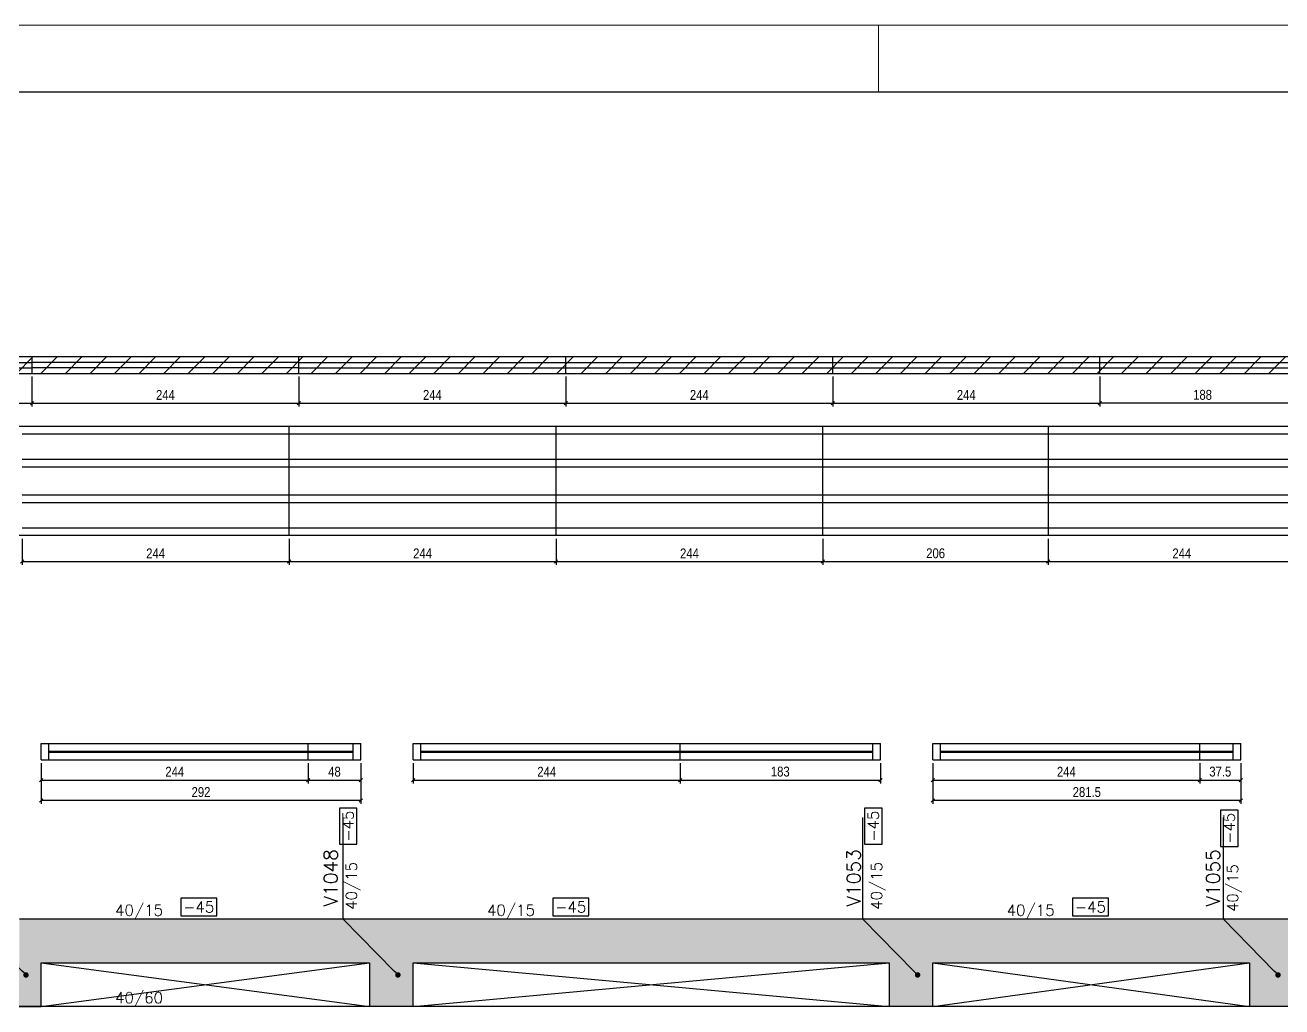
# Model space of a CAD drawing. Extents: x 1860 to 8661, y -614 to 3008.
# Drawn here: x 3371 to 4520, y 2110 to 3008 of the extents above; entities that cross this region are included whole.
import ezdxf
from ezdxf import colors
from ezdxf.entities.mleader import LeaderData, LeaderLine
from ezdxf.enums import TextEntityAlignment as Align
from ezdxf.math import Vec2, Vec3

# ---------------------------------------------------------------- set-up
doc = ezdxf.new("R2010")
doc.units = 0
for name, color, linetype in [('COTA', 241, 'Continuous'), ('F-AUX-RED', 1, 'Continuous'), ('F-VIGAS', 3, 'Continuous'), ('F-VIGAS-DIM', 2, 'Continuous'), ('F-VIGAS-NOME', 4, 'Continuous'), ('F-VÃO', 1, 'Continuous'), ('Painéis', 200, 'Continuous'), ('SARR_2.2x7', 40, 'Continuous')]:
    doc.layers.add(name, color=color, linetype=linetype)
doc.layers.add('F-DESNIVEL-5', color=7, linetype='Continuous', true_color=0xadd6ff)
doc.layers.add('FOLHA', color=255, linetype='Continuous', lineweight=5)
doc.layers.add('Hachura', color=251, linetype='Continuous', lineweight=9)
doc.styles.add('COTA TECNICA-50', font='techl___.ttf', dxfattribs={"height": 9})
doc.styles.add('MCP', font='romans.shx')
doc.styles.get("Standard").update_dxf_attribs({"font": 'arial.ttf'})
doc.dimstyles.new('COTA PAINEL-50', dxfattribs={"dimtxt": 9, "dimasz": 3, "dimexe": 3, "dimexo": 3, "dimgap": 3, "dimtad": 1, "dimdec": 1, "dimzin": 12, "dimdsep": 46, "dimtxsty": 'COTA TECNICA-50', "dimblk1": 'OBLIQUE', "dimblk2": 'OBLIQUE', "dimsah": 1, "dimcen": 0.9, "dimclrd": 4, "dimclre": 4, "dimclrt": 240, "dimadec": 1, "dimazin": 3, "dimtfac": 1, "dimtdec": 1, "dimtmove": 0, "dimatfit": 3, "dimfxl": 1, "dimtolj": 1, "dimtzin": 12, "dimarcsym": 0})

# ---------------------------------------------------------------- blocks, each defined once
blk = doc.blocks.new('*U32')
at = {"layer": 'F-VIGAS-DIM', "color": 1}
blk.add_lwpolyline([(0, 0), (33, 0), (33, 16), (0, 16)], close=True, dxfattribs=at)
at = {"layer": 'F-VIGAS-DIM', "style": 'MCP'}
blk.add_attdef('DIM', text='', height=10, dxfattribs=at).set_placement((16.5, 8), align=Align.MIDDLE_CENTER)
blk = doc.blocks.new('*U44')
at = {"layer": 'F-VIGAS-DIM', "color": 1}
blk.add_lwpolyline([(0, 0), (33, 0), (33, 16), (0, 16)], close=True, dxfattribs=at)
at = {"layer": 'F-VIGAS-DIM', "style": 'MCP'}
blk.add_attdef('DIM', text='', height=10, dxfattribs=at).set_placement((16.5, 8), align=Align.MIDDLE_CENTER)
blk = doc.blocks.new('*U45')
at = {"layer": 'F-VIGAS-DIM', "color": 1}
blk.add_lwpolyline([(0, 0), (33, 0), (33, 16), (0, 16)], close=True, dxfattribs=at)
at = {"layer": 'F-VIGAS-DIM', "style": 'MCP'}
blk.add_attdef('DIM', text='', height=10, dxfattribs=at).set_placement((16.5, 8), align=Align.MIDDLE_CENTER)
blk = doc.blocks.new('*U46')
at = {"layer": 'F-VIGAS-DIM', "color": 1}
blk.add_lwpolyline([(0, 0), (33, 0), (33, 16), (0, 16)], close=True, dxfattribs=at)
at = {"layer": 'F-VIGAS-DIM', "style": 'MCP'}
blk.add_attdef('DIM', text='', height=10, dxfattribs=at).set_placement((16.5, 8), align=Align.MIDDLE_CENTER)
blk = doc.blocks.new('*U47')
at = {"layer": 'F-VIGAS-DIM', "color": 1}
blk.add_lwpolyline([(0, 0), (33, 0), (33, 16), (0, 16)], close=True, dxfattribs=at)
at = {"layer": 'F-VIGAS-DIM', "style": 'MCP'}
blk.add_attdef('DIM', text='', height=10, dxfattribs=at).set_placement((16.5, 8), align=Align.MIDDLE_CENTER)
blk = doc.blocks.new('*U50')
at = {"layer": 'F-VIGAS-DIM', "color": 1}
blk.add_lwpolyline([(0, 0), (33, 0), (33, 16), (0, 16)], close=True, dxfattribs=at)
at = {"layer": 'F-VIGAS-DIM', "style": 'MCP'}
blk.add_attdef('DIM', text='', height=10, dxfattribs=at).set_placement((16.5, 8), align=Align.MIDDLE_CENTER)
blk = doc.blocks.new('_Dot')
at = {"color": 0, "linetype": 'ByBlock', "lineweight": -2}
blk.add_line((-0.5, 0), (-1, 0), dxfattribs=at)
at = {"color": 0, "linetype": 'ByBlock', "const_width": 0.5}
blk.add_lwpolyline([(-0.25, 0, 1), (0.25, 0, 1)], format="xyb", close=True, dxfattribs=at)
blk = doc.blocks.new('_Oblique')
at = {"color": 0, "linetype": 'ByBlock', "lineweight": -2}
blk.add_line((-0.5, -0.5), (0.5, 0.5), dxfattribs=at)
blk = doc.blocks.new('*D384')
at = {"layer": 'COTA', "color": 4, "lineweight": -2, "transparency": 16777216}
for p, q in [((3368.1, 2538.1), (3368.1, 2514.2)), ((3612.1, 2538.1), (3612.1, 2514.2)), ((3368.1, 2517.2), (3612.1, 2517.2))]:
    blk.add_line(p, q, dxfattribs=at)
at = {"layer": 'Defpoints', "color": 0, "transparency": 16777216}
for p in [(3368.1, 2541.1), (3612.1, 2541.1), (3612.1, 2517.2)]:
    blk.add_point(p, dxfattribs=at)
at = {"layer": 'COTA', "color": 4, "lineweight": -2, "transparency": 16777216, "xscale": 3, "yscale": 3, "zscale": 3, "rotation": 180}
blk.add_blockref('_Oblique', (3368.1, 2517.2), dxfattribs=at)
at = {"layer": 'COTA', "color": 4, "lineweight": -2, "transparency": 16777216, "xscale": 3, "yscale": 3, "zscale": 3}
blk.add_blockref('_Oblique', (3612.1, 2517.2), dxfattribs=at)
at = {"layer": 'COTA', "color": 240, "transparency": 16777216, "insert": (3490.1, 2524.7), "char_height": 9, "attachment_point": 5, "style": 'COTA TECNICA-50'}
blk.add_mtext('\\A1;244', dxfattribs=at)
blk = doc.blocks.new('*D385')
at = {"layer": 'COTA', "color": 4, "lineweight": -2, "transparency": 16777216}
for p, q in [((3612.1, 2538.1), (3612.1, 2514.2)), ((3856.1, 2538.1), (3856.1, 2514.2)), ((3612.1, 2517.2), (3856.1, 2517.2))]:
    blk.add_line(p, q, dxfattribs=at)
at = {"layer": 'Defpoints', "color": 0, "transparency": 16777216}
for p in [(3612.1, 2541.1), (3856.1, 2541.1), (3856.1, 2517.2)]:
    blk.add_point(p, dxfattribs=at)
at = {"layer": 'COTA', "color": 4, "lineweight": -2, "transparency": 16777216, "xscale": 3, "yscale": 3, "zscale": 3, "rotation": 180}
blk.add_blockref('_Oblique', (3612.1, 2517.2), dxfattribs=at)
at = {"layer": 'COTA', "color": 4, "lineweight": -2, "transparency": 16777216, "xscale": 3, "yscale": 3, "zscale": 3}
blk.add_blockref('_Oblique', (3856.1, 2517.2), dxfattribs=at)
at = {"layer": 'COTA', "color": 240, "transparency": 16777216, "insert": (3734.1, 2524.7), "char_height": 9, "attachment_point": 5, "style": 'COTA TECNICA-50'}
blk.add_mtext('\\A1;244', dxfattribs=at)
blk = doc.blocks.new('*D386')
at = {"layer": 'COTA', "color": 4, "lineweight": -2, "transparency": 16777216}
for p, q in [((3856.1, 2538.1), (3856.1, 2514.2)), ((4100.1, 2538.1), (4100.1, 2514.2)), ((3856.1, 2517.2), (4100.1, 2517.2))]:
    blk.add_line(p, q, dxfattribs=at)
at = {"layer": 'Defpoints', "color": 0, "transparency": 16777216}
for p in [(3856.1, 2541.1), (4100.1, 2541.1), (4100.1, 2517.2)]:
    blk.add_point(p, dxfattribs=at)
at = {"layer": 'COTA', "color": 4, "lineweight": -2, "transparency": 16777216, "xscale": 3, "yscale": 3, "zscale": 3, "rotation": 180}
blk.add_blockref('_Oblique', (3856.1, 2517.2), dxfattribs=at)
at = {"layer": 'COTA', "color": 4, "lineweight": -2, "transparency": 16777216, "xscale": 3, "yscale": 3, "zscale": 3}
blk.add_blockref('_Oblique', (4100.1, 2517.2), dxfattribs=at)
at = {"layer": 'COTA', "color": 240, "transparency": 16777216, "insert": (3978.1, 2524.7), "char_height": 9, "attachment_point": 5, "style": 'COTA TECNICA-50'}
blk.add_mtext('\\A1;244', dxfattribs=at)
blk = doc.blocks.new('*D387')
at = {"layer": 'COTA', "color": 4, "lineweight": -2, "transparency": 16777216}
for p, q in [((4100.1, 2538.1), (4100.1, 2514.2)), ((4306.1, 2538.1), (4306.1, 2514.2)), ((4100.1, 2517.2), (4306.1, 2517.2))]:
    blk.add_line(p, q, dxfattribs=at)
at = {"layer": 'Defpoints', "color": 0, "transparency": 16777216}
for p in [(4100.1, 2541.1), (4306.1, 2541.1), (4306.1, 2517.2)]:
    blk.add_point(p, dxfattribs=at)
at = {"layer": 'COTA', "color": 4, "lineweight": -2, "transparency": 16777216, "xscale": 3, "yscale": 3, "zscale": 3, "rotation": 180}
blk.add_blockref('_Oblique', (4100.1, 2517.2), dxfattribs=at)
at = {"layer": 'COTA', "color": 4, "lineweight": -2, "transparency": 16777216, "xscale": 3, "yscale": 3, "zscale": 3}
blk.add_blockref('_Oblique', (4306.1, 2517.2), dxfattribs=at)
at = {"layer": 'COTA', "color": 240, "transparency": 16777216, "insert": (4203.1, 2524.8), "char_height": 9, "attachment_point": 5, "style": 'COTA TECNICA-50'}
blk.add_mtext('\\A1;206', dxfattribs=at)
blk = doc.blocks.new('*D388')
at = {"layer": 'COTA', "color": 4, "lineweight": -2, "transparency": 16777216}
for p, q in [((4306.1, 2538.1), (4306.1, 2514.2)), ((4550.1, 2538.1), (4550.1, 2514.2)), ((4306.1, 2517.2), (4550.1, 2517.2))]:
    blk.add_line(p, q, dxfattribs=at)
at = {"layer": 'Defpoints', "color": 0, "transparency": 16777216}
for p in [(4306.1, 2541.1), (4550.1, 2541.1), (4550.1, 2517.2)]:
    blk.add_point(p, dxfattribs=at)
at = {"layer": 'COTA', "color": 4, "lineweight": -2, "transparency": 16777216, "xscale": 3, "yscale": 3, "zscale": 3, "rotation": 180}
blk.add_blockref('_Oblique', (4306.1, 2517.2), dxfattribs=at)
at = {"layer": 'COTA', "color": 4, "lineweight": -2, "transparency": 16777216, "xscale": 3, "yscale": 3, "zscale": 3}
blk.add_blockref('_Oblique', (4550.1, 2517.2), dxfattribs=at)
at = {"layer": 'COTA', "color": 240, "transparency": 16777216, "insert": (4428.1, 2524.7), "char_height": 9, "attachment_point": 5, "style": 'COTA TECNICA-50'}
blk.add_mtext('\\A1;244', dxfattribs=at)
blk = doc.blocks.new('*D430')
at = {"layer": 'COTA', "color": 4, "lineweight": -2, "transparency": 16777216}
for p, q in [((4353.1, 2686.3), (4353.1, 2659)), ((4541.1, 2686.3), (4541.1, 2659)), ((4541.1, 2662), (4353.1, 2662))]:
    blk.add_line(p, q, dxfattribs=at)
at = {"layer": 'Defpoints', "color": 0, "transparency": 16777216}
for p in [(4353.1, 2689.3), (4541.1, 2689.3), (4353.1, 2662)]:
    blk.add_point(p, dxfattribs=at)
at = {"layer": 'COTA', "color": 4, "lineweight": -2, "transparency": 16777216, "xscale": 3, "yscale": 3, "zscale": 3, "rotation": 180}
blk.add_blockref('_Oblique', (4353.1, 2662), dxfattribs=at)
at = {"layer": 'COTA', "color": 4, "lineweight": -2, "transparency": 16777216, "xscale": 3, "yscale": 3, "zscale": 3}
blk.add_blockref('_Oblique', (4541.1, 2662), dxfattribs=at)
at = {"layer": 'COTA', "color": 240, "transparency": 16777216, "insert": (4447.1, 2669.6), "char_height": 9, "attachment_point": 5, "style": 'COTA TECNICA-50'}
blk.add_mtext('\\A1;188', dxfattribs=at)
blk = doc.blocks.new('*D433')
at = {"layer": 'COTA', "color": 4, "lineweight": -2, "transparency": 16777216}
for p, q in [((3133.1, 2686.3), (3133.1, 2659)), ((3377.1, 2686.3), (3377.1, 2659)), ((3133.1, 2662), (3377.1, 2662))]:
    blk.add_line(p, q, dxfattribs=at)
at = {"layer": 'Defpoints', "color": 0, "transparency": 16777216}
for p in [(3133.1, 2689.3), (3377.1, 2689.3), (3377.1, 2662)]:
    blk.add_point(p, dxfattribs=at)
at = {"layer": 'COTA', "color": 4, "lineweight": -2, "transparency": 16777216, "xscale": 3, "yscale": 3, "zscale": 3, "rotation": 180}
blk.add_blockref('_Oblique', (3133.1, 2662), dxfattribs=at)
at = {"layer": 'COTA', "color": 4, "lineweight": -2, "transparency": 16777216, "xscale": 3, "yscale": 3, "zscale": 3}
blk.add_blockref('_Oblique', (3377.1, 2662), dxfattribs=at)
at = {"layer": 'COTA', "color": 240, "transparency": 16777216, "insert": (3255.1, 2669.6), "char_height": 9, "attachment_point": 5, "style": 'COTA TECNICA-50'}
blk.add_mtext('\\A1;244', dxfattribs=at)
blk = doc.blocks.new('*D437')
at = {"layer": 'COTA', "color": 4, "lineweight": -2, "transparency": 16777216}
for p, q in [((3377.1, 2686.3), (3377.1, 2659)), ((3621.1, 2686.3), (3621.1, 2659)), ((3377.1, 2662), (3621.1, 2662))]:
    blk.add_line(p, q, dxfattribs=at)
at = {"layer": 'Defpoints', "color": 0, "transparency": 16777216}
for p in [(3377.1, 2689.3), (3621.1, 2689.3), (3621.1, 2662)]:
    blk.add_point(p, dxfattribs=at)
at = {"layer": 'COTA', "color": 4, "lineweight": -2, "transparency": 16777216, "xscale": 3, "yscale": 3, "zscale": 3, "rotation": 180}
blk.add_blockref('_Oblique', (3377.1, 2662), dxfattribs=at)
at = {"layer": 'COTA', "color": 4, "lineweight": -2, "transparency": 16777216, "xscale": 3, "yscale": 3, "zscale": 3}
blk.add_blockref('_Oblique', (3621.1, 2662), dxfattribs=at)
at = {"layer": 'COTA', "color": 240, "transparency": 16777216, "insert": (3499.1, 2669.6), "char_height": 9, "attachment_point": 5, "style": 'COTA TECNICA-50'}
blk.add_mtext('\\A1;244', dxfattribs=at)
blk = doc.blocks.new('*D438')
at = {"layer": 'COTA', "color": 4, "lineweight": -2, "transparency": 16777216}
for p, q in [((3621.1, 2686.3), (3621.1, 2659)), ((3865.1, 2686.3), (3865.1, 2659)), ((3621.1, 2662), (3865.1, 2662))]:
    blk.add_line(p, q, dxfattribs=at)
at = {"layer": 'Defpoints', "color": 0, "transparency": 16777216}
for p in [(3621.1, 2689.3), (3865.1, 2689.3), (3865.1, 2662)]:
    blk.add_point(p, dxfattribs=at)
at = {"layer": 'COTA', "color": 4, "lineweight": -2, "transparency": 16777216, "xscale": 3, "yscale": 3, "zscale": 3, "rotation": 180}
blk.add_blockref('_Oblique', (3621.1, 2662), dxfattribs=at)
at = {"layer": 'COTA', "color": 4, "lineweight": -2, "transparency": 16777216, "xscale": 3, "yscale": 3, "zscale": 3}
blk.add_blockref('_Oblique', (3865.1, 2662), dxfattribs=at)
at = {"layer": 'COTA', "color": 240, "transparency": 16777216, "insert": (3743.1, 2669.6), "char_height": 9, "attachment_point": 5, "style": 'COTA TECNICA-50'}
blk.add_mtext('\\A1;244', dxfattribs=at)
blk = doc.blocks.new('*D439')
at = {"layer": 'COTA', "color": 4, "lineweight": -2, "transparency": 16777216}
for p, q in [((3865.1, 2686.3), (3865.1, 2659)), ((4109.1, 2686.3), (4109.1, 2659)), ((3865.1, 2662), (4109.1, 2662))]:
    blk.add_line(p, q, dxfattribs=at)
at = {"layer": 'Defpoints', "color": 0, "transparency": 16777216}
for p in [(3865.1, 2689.3), (4109.1, 2689.3), (4109.1, 2662)]:
    blk.add_point(p, dxfattribs=at)
at = {"layer": 'COTA', "color": 4, "lineweight": -2, "transparency": 16777216, "xscale": 3, "yscale": 3, "zscale": 3, "rotation": 180}
blk.add_blockref('_Oblique', (3865.1, 2662), dxfattribs=at)
at = {"layer": 'COTA', "color": 4, "lineweight": -2, "transparency": 16777216, "xscale": 3, "yscale": 3, "zscale": 3}
blk.add_blockref('_Oblique', (4109.1, 2662), dxfattribs=at)
at = {"layer": 'COTA', "color": 240, "transparency": 16777216, "insert": (3987.1, 2669.6), "char_height": 9, "attachment_point": 5, "style": 'COTA TECNICA-50'}
blk.add_mtext('\\A1;244', dxfattribs=at)
blk = doc.blocks.new('*D440')
at = {"layer": 'COTA', "color": 4, "lineweight": -2, "transparency": 16777216}
for p, q in [((4109.1, 2686.3), (4109.1, 2659)), ((4353.1, 2686.3), (4353.1, 2659)), ((4109.1, 2662), (4353.1, 2662))]:
    blk.add_line(p, q, dxfattribs=at)
at = {"layer": 'Defpoints', "color": 0, "transparency": 16777216}
for p in [(4109.1, 2689.3), (4353.1, 2689.3), (4353.1, 2662)]:
    blk.add_point(p, dxfattribs=at)
at = {"layer": 'COTA', "color": 4, "lineweight": -2, "transparency": 16777216, "xscale": 3, "yscale": 3, "zscale": 3, "rotation": 180}
blk.add_blockref('_Oblique', (4109.1, 2662), dxfattribs=at)
at = {"layer": 'COTA', "color": 4, "lineweight": -2, "transparency": 16777216, "xscale": 3, "yscale": 3, "zscale": 3}
blk.add_blockref('_Oblique', (4353.1, 2662), dxfattribs=at)
at = {"layer": 'COTA', "color": 240, "transparency": 16777216, "insert": (4231.1, 2669.6), "char_height": 9, "attachment_point": 5, "style": 'COTA TECNICA-50'}
blk.add_mtext('\\A1;244', dxfattribs=at)
blk = doc.blocks.new('*D520')
at = {"layer": 'COTA', "color": 4, "lineweight": -2, "transparency": 16777216}
for p, q in [((3385.6, 2333), (3385.6, 2314.5)), ((3629.6, 2333), (3629.6, 2314.5)), ((3385.6, 2317.5), (3629.6, 2317.5))]:
    blk.add_line(p, q, dxfattribs=at)
at = {"layer": 'Defpoints', "color": 0, "transparency": 16777216}
for p in [(3385.6, 2336), (3629.6, 2336), (3629.6, 2317.5)]:
    blk.add_point(p, dxfattribs=at)
at = {"layer": 'COTA', "color": 4, "lineweight": -2, "transparency": 16777216, "xscale": 3, "yscale": 3, "zscale": 3, "rotation": 180}
blk.add_blockref('_Oblique', (3385.6, 2317.5), dxfattribs=at)
at = {"layer": 'COTA', "color": 4, "lineweight": -2, "transparency": 16777216, "xscale": 3, "yscale": 3, "zscale": 3}
blk.add_blockref('_Oblique', (3629.6, 2317.5), dxfattribs=at)
at = {"layer": 'COTA', "color": 240, "transparency": 16777216, "insert": (3507.6, 2325.1), "char_height": 9, "attachment_point": 5, "style": 'COTA TECNICA-50'}
blk.add_mtext('\\A1;244', dxfattribs=at)
blk = doc.blocks.new('*D521')
at = {"layer": 'COTA', "color": 4, "lineweight": -2, "transparency": 16777216}
for p, q in [((3629.6, 2333), (3629.6, 2314.5)), ((3677.6, 2333), (3677.6, 2314.5)), ((3629.6, 2317.5), (3677.6, 2317.5))]:
    blk.add_line(p, q, dxfattribs=at)
at = {"layer": 'Defpoints', "color": 0, "transparency": 16777216}
for p in [(3629.6, 2336), (3677.6, 2336), (3677.6, 2317.5)]:
    blk.add_point(p, dxfattribs=at)
at = {"layer": 'COTA', "color": 4, "lineweight": -2, "transparency": 16777216, "xscale": 3, "yscale": 3, "zscale": 3, "rotation": 180}
blk.add_blockref('_Oblique', (3629.6, 2317.5), dxfattribs=at)
at = {"layer": 'COTA', "color": 4, "lineweight": -2, "transparency": 16777216, "xscale": 3, "yscale": 3, "zscale": 3}
blk.add_blockref('_Oblique', (3677.6, 2317.5), dxfattribs=at)
at = {"layer": 'COTA', "color": 240, "transparency": 16777216, "insert": (3653.6, 2325.1), "char_height": 9, "attachment_point": 5, "style": 'COTA TECNICA-50'}
blk.add_mtext('\\A1;48', dxfattribs=at)
blk = doc.blocks.new('*D523')
at = {"layer": 'COTA', "color": 4, "lineweight": -2, "transparency": 16777216}
for p, q in [((3725.6, 2333), (3725.6, 2314.5)), ((3969.6, 2333), (3969.6, 2314.5)), ((3725.6, 2317.5), (3969.6, 2317.5))]:
    blk.add_line(p, q, dxfattribs=at)
at = {"layer": 'Defpoints', "color": 0, "transparency": 16777216}
for p in [(3725.6, 2336), (3969.6, 2336), (3969.6, 2317.5)]:
    blk.add_point(p, dxfattribs=at)
at = {"layer": 'COTA', "color": 4, "lineweight": -2, "transparency": 16777216, "xscale": 3, "yscale": 3, "zscale": 3, "rotation": 180}
blk.add_blockref('_Oblique', (3725.6, 2317.5), dxfattribs=at)
at = {"layer": 'COTA', "color": 4, "lineweight": -2, "transparency": 16777216, "xscale": 3, "yscale": 3, "zscale": 3}
blk.add_blockref('_Oblique', (3969.6, 2317.5), dxfattribs=at)
at = {"layer": 'COTA', "color": 240, "transparency": 16777216, "insert": (3847.6, 2325.1), "char_height": 9, "attachment_point": 5, "style": 'COTA TECNICA-50'}
blk.add_mtext('\\A1;244', dxfattribs=at)
blk = doc.blocks.new('*D524')
at = {"layer": 'COTA', "color": 4, "lineweight": -2, "transparency": 16777216}
for p, q in [((3969.6, 2333), (3969.6, 2314.5)), ((4152.6, 2333), (4152.6, 2314.5)), ((3969.6, 2317.5), (4152.6, 2317.5))]:
    blk.add_line(p, q, dxfattribs=at)
at = {"layer": 'Defpoints', "color": 0, "transparency": 16777216}
for p in [(3969.6, 2336), (4152.6, 2336), (4152.6, 2317.5)]:
    blk.add_point(p, dxfattribs=at)
at = {"layer": 'COTA', "color": 4, "lineweight": -2, "transparency": 16777216, "xscale": 3, "yscale": 3, "zscale": 3, "rotation": 180}
blk.add_blockref('_Oblique', (3969.6, 2317.5), dxfattribs=at)
at = {"layer": 'COTA', "color": 4, "lineweight": -2, "transparency": 16777216, "xscale": 3, "yscale": 3, "zscale": 3}
blk.add_blockref('_Oblique', (4152.6, 2317.5), dxfattribs=at)
at = {"layer": 'COTA', "color": 240, "transparency": 16777216, "insert": (4061.1, 2325.2), "char_height": 9, "attachment_point": 5, "style": 'COTA TECNICA-50'}
blk.add_mtext('\\A1;183', dxfattribs=at)
blk = doc.blocks.new('*D526')
at = {"layer": 'COTA', "color": 4, "lineweight": -2, "transparency": 16777216}
for p, q in [((4200.6, 2333), (4200.6, 2314.5)), ((4444.6, 2333), (4444.6, 2314.5)), ((4200.6, 2317.5), (4444.6, 2317.5))]:
    blk.add_line(p, q, dxfattribs=at)
at = {"layer": 'Defpoints', "color": 0, "transparency": 16777216}
for p in [(4200.6, 2336), (4444.6, 2336), (4444.6, 2317.5)]:
    blk.add_point(p, dxfattribs=at)
at = {"layer": 'COTA', "color": 4, "lineweight": -2, "transparency": 16777216, "xscale": 3, "yscale": 3, "zscale": 3, "rotation": 180}
blk.add_blockref('_Oblique', (4200.6, 2317.5), dxfattribs=at)
at = {"layer": 'COTA', "color": 4, "lineweight": -2, "transparency": 16777216, "xscale": 3, "yscale": 3, "zscale": 3}
blk.add_blockref('_Oblique', (4444.6, 2317.5), dxfattribs=at)
at = {"layer": 'COTA', "color": 240, "transparency": 16777216, "insert": (4322.6, 2325.1), "char_height": 9, "attachment_point": 5, "style": 'COTA TECNICA-50'}
blk.add_mtext('\\A1;244', dxfattribs=at)
blk = doc.blocks.new('*D527')
at = {"layer": 'COTA', "color": 4, "lineweight": -2, "transparency": 16777216}
for p, q in [((4444.6, 2333), (4444.6, 2314.5)), ((4482.1, 2333), (4482.1, 2314.5)), ((4444.6, 2317.5), (4482.1, 2317.5))]:
    blk.add_line(p, q, dxfattribs=at)
at = {"layer": 'Defpoints', "color": 0, "transparency": 16777216}
for p in [(4444.6, 2336), (4482.1, 2336), (4482.1, 2317.5)]:
    blk.add_point(p, dxfattribs=at)
at = {"layer": 'COTA', "color": 4, "lineweight": -2, "transparency": 16777216, "xscale": 3, "yscale": 3, "zscale": 3, "rotation": 180}
blk.add_blockref('_Oblique', (4444.6, 2317.5), dxfattribs=at)
at = {"layer": 'COTA', "color": 4, "lineweight": -2, "transparency": 16777216, "xscale": 3, "yscale": 3, "zscale": 3}
blk.add_blockref('_Oblique', (4482.1, 2317.5), dxfattribs=at)
at = {"layer": 'COTA', "color": 240, "transparency": 16777216, "insert": (4463.3, 2325.2), "char_height": 9, "attachment_point": 5, "style": 'COTA TECNICA-50'}
blk.add_mtext('\\A1;37.5', dxfattribs=at)
blk = doc.blocks.new('*D528')
at = {"layer": 'COTA', "color": 4, "lineweight": -2, "transparency": 16777216}
for p, q in [((4200.6, 2333), (4200.6, 2295.9)), ((4482.1, 2333), (4482.1, 2295.9)), ((4482.1, 2298.9), (4200.6, 2298.9))]:
    blk.add_line(p, q, dxfattribs=at)
at = {"layer": 'Defpoints', "color": 0, "transparency": 16777216}
for p in [(4200.6, 2336), (4482.1, 2336), (4200.6, 2298.9)]:
    blk.add_point(p, dxfattribs=at)
at = {"layer": 'COTA', "color": 4, "lineweight": -2, "transparency": 16777216, "xscale": 3, "yscale": 3, "zscale": 3, "rotation": 180}
blk.add_blockref('_Oblique', (4200.6, 2298.9), dxfattribs=at)
at = {"layer": 'COTA', "color": 4, "lineweight": -2, "transparency": 16777216, "xscale": 3, "yscale": 3, "zscale": 3}
blk.add_blockref('_Oblique', (4482.1, 2298.9), dxfattribs=at)
at = {"layer": 'COTA', "color": 240, "transparency": 16777216, "insert": (4341.3, 2306.5), "char_height": 9, "attachment_point": 5, "style": 'COTA TECNICA-50'}
blk.add_mtext('\\A1;281.5', dxfattribs=at)
blk = doc.blocks.new('*D529')
at = {"layer": 'COTA', "color": 4, "lineweight": -2, "transparency": 16777216}
for p, q in [((3385.6, 2333), (3385.6, 2295.9)), ((3677.6, 2333), (3677.6, 2295.9)), ((3677.6, 2298.9), (3385.6, 2298.9))]:
    blk.add_line(p, q, dxfattribs=at)
at = {"layer": 'Defpoints', "color": 0, "transparency": 16777216}
for p in [(3385.6, 2336), (3677.6, 2336), (3385.6, 2298.9)]:
    blk.add_point(p, dxfattribs=at)
at = {"layer": 'COTA', "color": 4, "lineweight": -2, "transparency": 16777216, "xscale": 3, "yscale": 3, "zscale": 3, "rotation": 180}
blk.add_blockref('_Oblique', (3385.6, 2298.9), dxfattribs=at)
at = {"layer": 'COTA', "color": 4, "lineweight": -2, "transparency": 16777216, "xscale": 3, "yscale": 3, "zscale": 3}
blk.add_blockref('_Oblique', (3677.6, 2298.9), dxfattribs=at)
at = {"layer": 'COTA', "color": 240, "transparency": 16777216, "insert": (3531.6, 2306.5), "char_height": 9, "attachment_point": 5, "style": 'COTA TECNICA-50'}
blk.add_mtext('\\A1;292', dxfattribs=at)

msp = doc.modelspace()

# ---------------------------------------------------------------- hatches: boundary and pattern name
at = {"layer": 'Hachura', "linetype": 'ByBlock'}
h = msp.add_hatch(dxfattribs=at)
h.set_pattern_fill('ANSI31', color=256, scale=5)
h.paths.add_polyline_path([(2889.1, 2704.3), (2645.1, 2704.3), (2645.1, 2689.3), (2889.1, 2689.3)])
h.paths.add_polyline_path([(3133.1, 2704.3), (2889.1, 2704.3), (2889.1, 2689.3), (3133.1, 2689.3)])
h.paths.add_polyline_path([(3377.1, 2704.3), (3133.1, 2704.3), (3133.1, 2689.3), (3377.1, 2689.3)])
h.paths.add_polyline_path([(3621.1, 2704.3), (3377.1, 2704.3), (3377.1, 2689.3), (3621.1, 2689.3)])
h.paths.add_polyline_path([(3865.1, 2704.3), (3621.1, 2704.3), (3621.1, 2689.3), (3865.1, 2689.3)])
h.paths.add_polyline_path([(4109.1, 2704.3), (3865.1, 2704.3), (3865.1, 2689.3), (4109.1, 2689.3)])
h.paths.add_polyline_path([(4353.1, 2704.3), (4109.1, 2704.3), (4109.1, 2689.3), (4353.1, 2689.3)])
h.paths.add_polyline_path([(4541.1, 2704.3), (4353.1, 2704.3), (4353.1, 2689.3), (4541.1, 2689.3)])

# ---------------------------------------------------------------- linework, layer by layer
at = {"color": 30}
msp.add_line((2012.11, 2946.69), (8600.49, 2946.69), dxfattribs=at)
at = {"layer": 'F-DESNIVEL-5', "linetype": 'Continuous'}
for points in [[(3365.6, 2150.36), (3705.6, 2150.36), (3705.6, 2190.36)], [(3365.6, 2150.36), (3705.6, 2190.36), (3365.6, 2190.36)], [(3705.6, 2150.36), (4180.6, 2150.36), (4180.6, 2190.36)], [(3705.6, 2150.36), (4180.6, 2190.36), (3705.6, 2190.36)], [(3705.6, 2150.36), (3705.6, 2190.36), (3705.6, 2150.36)], [(4180.6, 2150.36), (4490.1, 2150.36), (4530.1, 2190.36)], [(4180.6, 2150.36), (4530.1, 2190.36), (4180.6, 2190.36)], [(4180.6, 2150.36), (4180.6, 2190.36), (4180.6, 2150.36)], [(4530.1, 2110.36), (4530.1, 2190.36), (4490.1, 2150.36)], [(3385.6, 2110.36), (3385.6, 2150.36), (3345.6, 2150.36)], [(3385.6, 2110.36), (3345.6, 2150.36), (3345.6, 2110.36)], [(3725.6, 2110.36), (3725.6, 2150.36), (3685.6, 2150.36)], [(3725.6, 2110.36), (3685.6, 2150.36), (3685.6, 2110.36)], [(4200.6, 2110.36), (4200.6, 2150.36), (4160.6, 2150.36)], [(4200.6, 2110.36), (4160.6, 2150.36), (4160.6, 2110.36)], [(4530.1, 2110.36), (4490.1, 2150.36), (4490.1, 2110.36)], [(3385.6, 2110.36), (3345.6, 2110.36), (3385.6, 2110.36)], [(3725.6, 2110.36), (3685.6, 2110.36), (3725.6, 2110.36)], [(4200.6, 2110.36), (4160.6, 2110.36), (4200.6, 2110.36)], [(4530.1, 2110.36), (4490.1, 2110.36), (4530.1, 2110.36)]]:
    msp.add_solid(points, dxfattribs=at)
at = {"layer": 'F-VIGAS'}
for points in [[(3705.6, 2190.36), (3365.6, 2190.36)], [(4180.6, 2190.36), (3705.6, 2190.36)], [(4530.1, 2190.36), (4180.6, 2190.36)], [(3385.6, 2150.36), (3685.6, 2150.36)], [(3385.6, 2110.36), (3385.6, 2150.36)], [(3685.6, 2150.36), (3685.6, 2110.36)], [(3725.6, 2150.36), (4160.6, 2150.36)], [(3725.6, 2110.36), (3725.6, 2150.36)], [(4160.6, 2150.36), (4160.6, 2110.36)], [(4200.6, 2150.36), (4490.1, 2150.36)], [(4200.6, 2110.36), (4200.6, 2150.36)], [(4490.1, 2150.36), (4490.1, 2110.36)], [(4530.1, 2110.36), (2685.6, 2110.36)]]:
    msp.add_lwpolyline(points, dxfattribs=at)
at = {"layer": 'F-VÃO'}
for p, q in [((3385.6, 2110.36), (3685.6, 2150.36)), ((3385.6, 2150.36), (3685.6, 2110.36)), ((3725.6, 2110.36), (4160.6, 2150.36)), ((3725.6, 2150.36), (4160.6, 2110.36)), ((4200.6, 2110.36), (4490.1, 2150.36)), ((4200.6, 2150.36), (4490.1, 2110.36)), ((3345.6, 2110.36), (3385.6, 2110.36)), ((3345.6, 2110.36), (3385.6, 2110.36))]:
    msp.add_line(p, q, dxfattribs=at)
at = {"layer": 'FOLHA'}
for p, q in [((1859.7, 3007.66), (8661.45, 3007.66)), ((4150.82, 3007.66), (4150.82, 2946.69))]:
    msp.add_line(p, q, dxfattribs=at)
at = {"layer": 'Painéis'}
for p, q in [((3377.1, 2704.3), (3377.1, 2689.3)), ((3621.1, 2689.3), (3621.1, 2704.3)), ((3621.1, 2689.3), (3621.1, 2704.3)), ((3865.1, 2689.3), (3865.1, 2704.3)), ((4109.1, 2689.3), (4109.1, 2704.3)), ((4353.1, 2689.3), (4353.1, 2704.3)), ((2636.1, 2641.05), (4550.1, 2641.05)), ((3612.1, 2541.05), (3612.1, 2641.05)), ((3856.1, 2541.05), (3856.1, 2641.05)), ((4100.1, 2541.05), (4100.1, 2641.05)), ((4306.1, 2641.05), (4306.1, 2541.05)), ((4550.1, 2541.05), (2636.1, 2541.05)), ((3385.6, 2335.95), (3385.6, 2350.95)), ((3629.6, 2335.95), (3629.6, 2350.95)), ((3677.6, 2335.95), (3677.6, 2350.95)), ((3725.6, 2335.95), (3725.6, 2350.95)), ((3969.6, 2335.95), (3969.6, 2350.95)), ((4152.6, 2335.95), (4152.6, 2350.95)), ((4200.6, 2335.95), (4200.6, 2350.95)), ((4444.6, 2335.95), (4444.6, 2350.95)), ((4482.1, 2335.95), (4482.1, 2350.95))]:
    msp.add_line(p, q, dxfattribs=at)
msp.add_lwpolyline([(2645.1, 2689.3), (4541.1, 2689.3), (4541.1, 2704.3), (2645.1, 2704.3)], close=True, dxfattribs=at)
for points in [[(3385.6, 2350.95), (3677.6, 2350.95)], [(3725.6, 2350.95), (4152.6, 2350.95)], [(4200.6, 2350.95), (4482.1, 2350.95)], [(3385.6, 2335.95), (3677.6, 2335.95)], [(3725.6, 2335.95), (4152.6, 2335.95)], [(4200.6, 2335.95), (4482.1, 2335.95)]]:
    msp.add_lwpolyline(points, dxfattribs=at)
at = {"layer": 'SARR_2.2x7'}
for p, q in [((3133.1, 2699.3), (3377.1, 2699.3)), ((3133.1, 2694.3), (3377.1, 2694.3)), ((3621.1, 2699.3), (3377.1, 2699.3)), ((3621.1, 2694.3), (3377.1, 2694.3)), ((3621.1, 2699.3), (3865.1, 2699.3)), ((3621.1, 2694.3), (3865.1, 2694.3)), ((3865.1, 2699.3), (4109.1, 2699.3)), ((3865.1, 2694.3), (4109.1, 2694.3)), ((4109.1, 2699.3), (4353.1, 2699.3)), ((4109.1, 2694.3), (4353.1, 2694.3)), ((4353.1, 2699.3), (4541.1, 2699.3)), ((4353.1, 2694.3), (4541.1, 2694.3)), ((3368.1, 2634.05), (3612.1, 2634.05)), ((3612.1, 2634.05), (3856.1, 2634.05)), ((3856.1, 2634.05), (4100.1, 2634.05)), ((4100.1, 2634.05), (4306.1, 2634.05)), ((4306.1, 2634.05), (4550.1, 2634.05)), ((3368.1, 2610.93), (3612.1, 2610.93)), ((3612.1, 2610.93), (3856.1, 2610.93)), ((3856.1, 2610.93), (4100.1, 2610.93)), ((4100.1, 2610.93), (4306.1, 2610.93)), ((4306.1, 2610.93), (4550.1, 2610.93)), ((3368.1, 2603.93), (3612.1, 2603.93)), ((3612.1, 2603.93), (3856.1, 2603.93)), ((3856.1, 2603.93), (4100.1, 2603.93)), ((4100.1, 2603.93), (4306.1, 2603.93)), ((4306.1, 2603.93), (4550.1, 2603.93)), ((3368.1, 2578.17), (3612.1, 2578.17)), ((3612.1, 2578.17), (3856.1, 2578.17)), ((3856.1, 2578.17), (4100.1, 2578.17)), ((4100.1, 2578.17), (4306.1, 2578.17)), ((4306.1, 2578.17), (4550.1, 2578.17)), ((3368.1, 2571.17), (3612.1, 2571.17)), ((3612.1, 2571.17), (3856.1, 2571.17)), ((3856.1, 2571.17), (4100.1, 2571.17)), ((4100.1, 2571.17), (4306.1, 2571.17)), ((4306.1, 2571.17), (4550.1, 2571.17)), ((3368.1, 2548.05), (3612.1, 2548.05)), ((3612.1, 2548.05), (3856.1, 2548.05)), ((3856.1, 2548.05), (4100.1, 2548.05)), ((4100.1, 2548.05), (4306.1, 2548.05)), ((4306.1, 2548.05), (4550.1, 2548.05)), ((3392.6, 2335.95), (3392.6, 2350.95)), ((3670.6, 2335.95), (3670.6, 2350.95)), ((3732.6, 2335.95), (3732.6, 2350.95)), ((4145.6, 2335.95), (4145.6, 2350.95)), ((4207.6, 2335.95), (4207.6, 2350.95)), ((4475.1, 2335.95), (4475.1, 2350.95))]:
    msp.add_line(p, q, dxfattribs=at)
for points in [[(3392.6, 2343.95), (3670.6, 2343.95)], [(3732.6, 2343.95), (3969.6, 2343.95)], [(3969.6, 2343.95), (4145.6, 2343.95)], [(4207.6, 2343.95), (4475.1, 2343.95)], [(3392.6, 2342.95), (3670.6, 2342.95)], [(3732.6, 2342.95), (3969.6, 2342.95)], [(3969.6, 2342.95), (4145.6, 2342.95)], [(4207.6, 2342.95), (4475.1, 2342.95)]]:
    msp.add_lwpolyline(points, dxfattribs=at)

# ---------------------------------------------------------------- block references
at = {"layer": 'F-VIGAS-DIM', "linetype": 'Continuous', "rotation": 90}
for name, p in [('*U32', (3674.1, 2258.86)), ('*U44', (4154.1, 2258.84)), ('*U50', (4479.6, 2256.86))]:
    msp.add_blockref(name, p, dxfattribs=at).add_auto_attribs({'DIM': '-45'})
at = {"layer": 'F-VIGAS-DIM', "linetype": 'Continuous'}
for name, p in [('*U47', (3513.1, 2193.48)), ('*U46', (3853.1, 2193.48)), ('*U45', (4328.1, 2193.48))]:
    msp.add_blockref(name, p, dxfattribs=at).add_auto_attribs({'DIM': '-45'})

# ---------------------------------------------------------------- texts
at = {"layer": 'F-VIGAS-DIM', "linetype": 'Continuous', "style": 'MCP'}
for p in [(3674.1, 2198.86), (4154.1, 2198.84), (4479.6, 2196.86)]:
    msp.add_text('40/15', height=10, rotation=90, dxfattribs=at).set_placement(p)
for s, p in [('40/15', (3453.1, 2193.48)), ('40/15', (3793.1, 2193.48)), ('40/15', (4268.1, 2193.48)), ('40/60', (3453.1, 2113.48))]:
    msp.add_text(s, height=10, dxfattribs=at).set_placement(p)
at = {"layer": 'F-VIGAS-NOME', "linetype": 'Continuous', "style": 'MCP'}
for s, p in [('V1048', (3656.47, 2201.86)), ('V1053', (4134.47, 2201.86)), ('V1055', (4462.97, 2201.86))]:
    msp.add_text(s, height=12.5, rotation=90, dxfattribs=at).set_placement(p)

# ---------------------------------------------------------------- dimensions: what is measured, and where the dimension line sits
at = {"layer": 'COTA'}
for base, p1, p2, picture, middle in [((3377.1, 2662.01), (3133.1, 2689.3), (3377.1, 2689.3), '*D433', (3255.1, 2669.57)), ((3865.1, 2662.01), (3621.1, 2689.3), (3865.1, 2689.3), '*D438', (3743.1, 2669.57)), ((4109.1, 2662.01), (3865.1, 2689.3), (4109.1, 2689.3), '*D439', (3987.1, 2669.57)), ((4353.1, 2662.01), (4109.1, 2689.3), (4353.1, 2689.3), '*D440', (4231.1, 2669.57)), ((3612.1, 2517.18), (3368.1, 2541.05), (3612.1, 2541.05), '*D384', (3490.1, 2524.74)), ((3856.1, 2517.18), (3612.1, 2541.05), (3856.1, 2541.05), '*D385', (3734.1, 2524.74)), ((4100.1, 2517.18), (3856.1, 2541.05), (4100.1, 2541.05), '*D386', (3978.1, 2524.74)), ((4306.1, 2517.18), (4100.1, 2541.05), (4306.1, 2541.05), '*D387', (4203.1, 2524.77)), ((4550.1, 2517.18), (4306.1, 2541.05), (4550.1, 2541.05), '*D388', (4428.1, 2524.74)), ((3629.6, 2317.51), (3385.6, 2335.95), (3629.6, 2335.95), '*D520', (3507.6, 2325.08)), ((3677.6, 2317.51), (3629.6, 2335.95), (3677.6, 2335.95), '*D521', (3653.6, 2325.1)), ((3969.6, 2317.51), (3725.6, 2335.95), (3969.6, 2335.95), '*D523', (3847.6, 2325.08)), ((4152.6, 2317.51), (3969.6, 2335.95), (4152.6, 2335.95), '*D524', (4061.1, 2325.23)), ((4444.6, 2317.51), (4200.6, 2335.95), (4444.6, 2335.95), '*D526', (4322.6, 2325.08)), ((4482.1, 2317.51), (4444.6, 2335.95), (4482.1, 2335.95), '*D527', (4463.35, 2325.21))]:
    dim = msp.add_linear_dim(base=base, p1=p1, p2=p2, dimstyle='COTA PAINEL-50', override={"dimtmove": 1}, dxfattribs=at)
    dim.commit()
    dim.dimension.update_dxf_attribs({"geometry": picture, "text_midpoint": middle})
for base, p1, p2, picture, middle in [((3621.1, 2662.01), (3377.1, 2689.3), (3621.1, 2689.3), '*D437', (3499.1, 2669.57)), ((4353.1, 2662.01), (4541.1, 2689.3), (4353.1, 2689.3), '*D430', (4447.1, 2669.59)), ((3385.6, 2298.92), (3677.6, 2335.95), (3385.6, 2335.95), '*D529', (3531.6, 2306.5)), ((4200.6, 2298.92), (4482.1, 2335.95), (4200.6, 2335.95), '*D528', (4341.35, 2306.54))]:
    dim = msp.add_linear_dim(base=base, p1=p1, p2=p2, dimstyle='COTA PAINEL-50', dxfattribs=at)
    dim.commit()
    dim.dimension.update_dxf_attribs({"geometry": picture, "text_midpoint": middle})

# ---------------------------------------------------------------- leaders
at = {"layer": 'F-AUX-RED', "linetype": 'Continuous'}
ml = msp.add_multileader_mtext('Standard', dxfattribs=at)
ml.set_content('', color=256)
ml.set_leader_properties()
ml.set_arrow_properties(name='DOT')
ml.build(insert=Vec2(0, 0))
ml.multileader.update_dxf_attribs({"text_right_attachment_type": 6, "text_top_attachment_type": 0, "text_bottom_attachment_type": 0, "dogleg_length": 0.36, "arrow_head_size": 5})
ctx = ml.context
ctx.base_point, ctx.char_height, ctx.arrow_head_size, ctx.landing_gap_size, ctx.plane_origin, ctx.plane_x_axis, ctx.plane_y_axis = Vec3(3321.6, 2283.36), 0.18, 5, 0.09, Vec3(3371.6, 2139.36), Vec3(0, 1), Vec3(-1, 0)
ctx.right_attachment = 6
notes = []
notes.append((ctx, [(0, (1, 1, 0), (3321.6, 2190.36), (0, 1), 93, [(0, [(3371.6, 2139.36)], 256, [])])]))
ctx.mtext.insert, ctx.mtext.text_direction, ctx.mtext.rotation, ctx.mtext.flow_direction = Vec3(3321.51, 2283.45), Vec3(0, 1), 1.5707963, 5
ml = msp.add_multileader_mtext('Standard', dxfattribs=at)
ml.set_content('', color=256)
ml.set_leader_properties()
ml.set_arrow_properties(name='DOT')
ml.build(insert=Vec2(0, 0))
ml.multileader.update_dxf_attribs({"text_right_attachment_type": 6, "text_top_attachment_type": 0, "text_bottom_attachment_type": 0, "dogleg_length": 0.36, "arrow_head_size": 5})
ctx = ml.context
ctx.base_point, ctx.char_height, ctx.arrow_head_size, ctx.landing_gap_size, ctx.plane_origin, ctx.plane_x_axis, ctx.plane_y_axis = Vec3(3661.6, 2283.36), 0.18, 5, 0.09, Vec3(3711.6, 2139.36), Vec3(0, 1), Vec3(-1, 0)
ctx.right_attachment = 6
notes.append((ctx, [(0, (1, 1, 0), (3661.6, 2190.36), (0, 1), 93, [(0, [(3711.6, 2139.36)], 256, [])])]))
ctx.mtext.insert, ctx.mtext.text_direction, ctx.mtext.rotation, ctx.mtext.flow_direction = Vec3(3661.51, 2283.45), Vec3(0, 1), 1.5707963, 5
ml = msp.add_multileader_mtext('Standard', dxfattribs=at)
ml.set_content('', color=256)
ml.set_leader_properties()
ml.set_arrow_properties(name='DOT')
ml.build(insert=Vec2(0, 0))
ml.multileader.update_dxf_attribs({"text_right_attachment_type": 6, "text_top_attachment_type": 0, "text_bottom_attachment_type": 0, "dogleg_length": 0.36, "arrow_head_size": 5})
ctx = ml.context
ctx.base_point, ctx.char_height, ctx.arrow_head_size, ctx.landing_gap_size, ctx.plane_origin, ctx.plane_x_axis, ctx.plane_y_axis = Vec3(4136.6, 2283.36), 0.18, 5, 0.09, Vec3(4186.6, 2139.36), Vec3(0, 1), Vec3(-1, 0)
ctx.right_attachment = 6
notes.append((ctx, [(0, (1, 1, 0), (4136.6, 2190.36), (0, 1), 93, [(0, [(4186.6, 2139.36)], 256, [])])]))
ctx.mtext.insert, ctx.mtext.text_direction, ctx.mtext.rotation, ctx.mtext.flow_direction = Vec3(4136.51, 2283.45), Vec3(0, 1), 1.5707963, 5
ml = msp.add_multileader_mtext('Standard', dxfattribs=at)
ml.set_content('', color=256)
ml.set_leader_properties()
ml.set_arrow_properties(name='DOT')
ml.build(insert=Vec2(0, 0))
ml.multileader.update_dxf_attribs({"text_right_attachment_type": 6, "text_top_attachment_type": 0, "text_bottom_attachment_type": 0, "dogleg_length": 0.36, "arrow_head_size": 5})
ctx = ml.context
ctx.base_point, ctx.char_height, ctx.arrow_head_size, ctx.landing_gap_size, ctx.plane_origin, ctx.plane_x_axis, ctx.plane_y_axis = Vec3(4466.1, 2283.36), 0.18, 5, 0.09, Vec3(4516.1, 2139.36), Vec3(0, 1), Vec3(-1, 0)
ctx.right_attachment = 6
notes.append((ctx, [(0, (1, 1, 0), (4466.1, 2190.36), (0, 1), 93, [(0, [(4516.1, 2139.36)], 256, [])])]))
ctx.mtext.insert, ctx.mtext.text_direction, ctx.mtext.rotation, ctx.mtext.flow_direction = Vec3(4466.01, 2283.45), Vec3(0, 1), 1.5707963, 5
for ctx, leaders in notes:
    for number, flags, end, landing, length, lines in leaders:
        leader = LeaderData()
        leader.index, (leader.has_last_leader_line, leader.has_dogleg_vector, leader.attachment_direction) = number, flags
        leader.last_leader_point, leader.dogleg_vector, leader.dogleg_length = Vec3(end), Vec3(landing), length
        for number, points, colour, breaks in lines:
            line = LeaderLine()
            line.index, line.vertices, line.color, line.breaks = number, Vec3.list(points), colors.encode_raw_color(colour), breaks
            leader.lines.append(line)
        ctx.leaders.append(leader)

doc.saveas('drawing.dxf')
